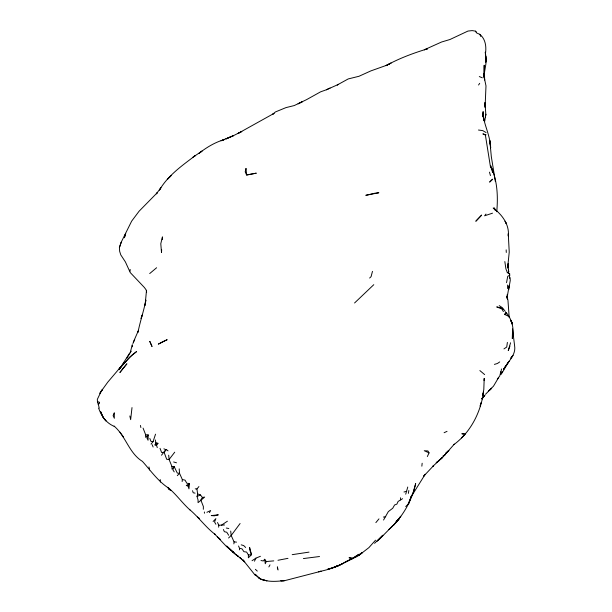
<?xml version="1.0" encoding="UTF-8"?>
<svg xmlns="http://www.w3.org/2000/svg" width="612" height="612" viewBox="0 0 612 612"><rect width="100%" height="100%" fill="white"/><g stroke="black" fill="none" stroke-linecap="round" stroke-linejoin="round"><path stroke-width="0.92" d="M509.215 317.628L507.945 300.148L507.057 296.545L507.348 298.863L507.363 294.341L507.21 297.034L509.176 285.536L508.924 289.285M507.562 288.512L507.608 284.985M483.029 115.454L483.105 111.728L483.029 115.454L484.107 120.602L482.73 113.342C484.191 125.169 490.311 135.925 490.663 147.905L489.822 140.553L491.314 156.611L495.36 181.496M248.395 554.985L248.357 557.807L251.509 554.702L249.581 547.373L249.994 550.632L251.509 554.702L248.395 554.985L246.613 552.07L243.897 551.672L242.015 548.849L239.537 548.337L238.558 546.011M496.76 211.721C498.076 196.674 497.495 181.397 491.283 167.39L492.561 170.939M203.314 509.314L203.391 506.583L200.79 499.928L202.434 497.457L204.691 497.066L198.074 502.659L198.058 500.012L197.056 496.47L197.622 493.915L196.934 488.965L198.915 486.571M130.111 271.116L130.157 269.418M146.49 290.432L145.09 305.289L145.863 300.117C143.835 310.965 140.102 321.361 138.021 332.217L138.511 330.358L133.286 342.23M145.671 434.788L145.564 437.335L148.188 434.903L148.05 440.242L146.895 437.84L148.188 434.903L145.671 434.788L143.086 428.132M485.492 53.512C486.471 46.558 485.561 38.992 479.762 34.303L476.733 33.01L475.447 31.143L472.204 30.6L467.973 31.059L449.95 39.512L441.573 42.006L424.3 49.786L427.612 48.799C413.284 53.114 399.123 58.408 385.981 65.637L391.045 63.097L386.669 65.27L370.918 70.877L358.969 76.286L348.205 78.94L337.227 84.984L338.566 84.326L326.357 89.78L330.044 88.051M483.794 76.018L484.184 65.224L484.666 80.027L483.763 75.062L485.989 85.917L485.079 107.36L484.903 102.808M161.667 249.742L161.507 252.496L160.788 243.721L162.44 236.882L162.272 239.636M239.445 549.859L239.537 548.337M218.645 527.2L218.775 525.241L217.528 522.51M482.769 116.708L483.059 113.098M484.031 380.549L484.207 378.377L483.801 389.576L482.654 395.245L483.549 392.101C480.604 412.58 470.628 432.233 453.813 444.664L454.303 444.144L441.68 458.48L438.865 460.507L442.491 457.294L432.715 466.466L433.64 465.602L423.611 476.243L425.202 474.254L410.958 497.105L413.054 493.104L415.67 483.587C411.692 501.282 402.298 517.607 388.758 529.655L392.476 525.991L379.777 538.881L377.061 541.115L382.844 535.24L374.582 543.318M233.883 543.884L234.052 541.865L231.183 535.485L230.693 531.078M182.139 481.567L182.338 479.556L179.553 473.367L179.201 468.868M421.852 466.183L422.158 463.238M483.924 75.551L484.161 73.364L483.748 76.959L485.913 63.801L485.913 56.342M509.505 278.338L509.666 273.748L507.279 272.485L505.933 268.89L504.831 261.569M132.008 407.577L130.647 419.648L129.836 415.969M507.608 267.957L508.151 263.734L507.968 267.176L507.96 264.246L508.756 272.088L508.297 270.221M507.639 267.819L509.23 252.09L508.266 233.639L508.312 236.064C509.574 224.497 501.947 214.483 493.18 208.011L495.552 210.176M506.537 282.69L507.731 276.333L509.857 275.094M507.386 342.391L506.728 347.027L503.951 348.901M408.365 493.394L408.847 490.51M484.735 121.26L485.806 114.291L485.025 102.518M509.077 287.12L510.247 280.533L510.148 277.596M132.307 344.571L130.218 352.742M500.601 374.047L501.488 368.975M509.926 346.132L508.258 350.569L510.576 342.781M405.718 494.205L407.76 487.03M500.846 371.583L499.774 375.929L497.304 379.126M372.471 271.353L371.086 276.647L369.633 278.047M480.183 405.97L480.887 402.872L480.244 406.016M509.666 273.748L507.279 272.485M146.635 292.299L146.184 289.973L144.409 287.518L130.257 272.577L125.414 261.951L120.771 254.86L119.646 251.295L119.401 247.608L121.168 242.275L131.641 221.162L139.1 211.209L157.361 192.619L156.305 193.866L160.918 187.716L159.464 190.072C167.933 175.483 182.147 165.554 195.343 155.57L192.696 157.353M151.019 444.067L153.084 441.627L155.525 434.168M119.401 247.608L121.168 242.275L121.597 242.75M130.402 352.734L131.029 351.127L127.013 358.035M408.02 504.426L411.096 496.791L408.747 503.707L405.71 506.529M157.284 447.655L156.534 445.345L155.012 444.962L155.876 442.851L155.318 439.944M264.682 559.269L266.266 561.533L265.271 563.759L264.682 559.269L263.313 560.974L260.995 560.516M132.903 343.562L134.739 339.522M97.92 401.709L99.534 402.359L98.433 404.739L99.213 408.105M427.329 456.552L429.058 452.888L427.941 450.96L424.269 450.723L429.058 452.888M254.447 561.196L255.931 558.144L260.429 556.285M498.711 377.375L493.517 386.126L485.645 394.159M501.205 374.33L509.062 361.225L506.705 364.683M129.231 353.728L120.663 367.368L124.022 363.008L107.758 382.171L101.217 391.236L97.331 399.361L97.515 403.216M383.548 520.032L388.329 511.617L392.759 508.22L394.579 504.977L396.882 504.12L398.114 501.442L402.581 498.681M268.859 566.926L270.014 564.861M188.022 485.936L186.262 485.546L189.422 483.495L188.955 488.85L188.022 485.936L189.422 483.495L186.874 483.281L185.023 480.122L182.338 479.556M209.434 512.642L210.681 510.507L206.879 512.321M504.571 314.476L505.719 312.502L506.476 313.688L504.571 314.476L507.952 315.838L507.272 315.708M119.394 369.143L120.304 367.628L119.241 369.327M161.522 455.229L165.737 449.675L163.894 448.81M478.561 85.007L479.693 83.324M156.534 445.345L157.957 443.272L155.876 442.851M98.05 404.448L99.534 402.359M506.629 364.63C510.706 359.114 515.908 353.285 514.615 345.826L512.527 328.919M503.431 369.418L506.124 365.326L503.462 369.48M240.095 523.512L231.183 535.485L228.582 537.994M485.14 394.985L481.812 398.695L484.344 395.65L482.042 399.123M174.726 452.184L169.096 459.497L166.686 459.298L164.115 452.314L166.395 449.591L168.04 450.876M485.974 214.07L484.589 215.814L492.507 213.175M375.86 522.617L378.973 518.869M375.561 540.167L368.891 547.633L360.59 554.051L357.691 555.665L361.99 553.003L357.156 556.484L344.632 562.336M501.871 372.524L502.429 371.92M213.098 521.485L215.875 518.655L214.56 521.998L215.883 524.27M465.265 434.13L461.578 437.886L464.133 435.339M177.281 475.669L179.553 473.367L177.273 473.022L174.19 466.619L171.926 466.466L169.096 459.497L168.69 455.183M489.439 390.349L491.666 388.199L488.43 391.129M354.562 302.986L373.787 284.679M149.695 273.564L156.611 267.742M199.229 153.138C206.642 147.393 214.942 142.321 224.069 139.697L221.039 140.745L233.256 135.757L241.839 131.458L237.969 133.462L274.069 113.373L272.761 114.199L275.377 111.973L285.942 107.628L294.265 105.555L306.597 99.626L320.581 91.846L326.418 89.75M199.221 153.199L202.021 151.088L193.981 156.496M499.721 361.922L497.403 363.505L494.397 364.385M436.968 462.037L439.102 460.591L436.172 462.756M443.057 456.078L445.131 454.685L443.065 456.101M218.775 525.241L221.529 525.119L227.396 521.217M252.037 560.722L255.931 558.144M351.196 559.399L358.907 554.288C349.207 560.638 338.834 566.391 327.55 569.336L338.199 565.901L343.737 562.963C336.11 567.531 327.183 569.848 318.584 571.784L321.086 571.233L284.213 580.788L280.839 580.765L284.243 580.65C274.681 581.622 261.722 582.938 255.173 574.255M155.012 444.962L157.957 443.272M345.436 561.915L352.749 558.358L349.192 557.807L352.749 558.358M444.098 432.722L447.035 431.345M197.056 496.47L200.422 494.924L202.434 497.457M485.392 135.107L486.119 134.785L482.876 133.867L485.392 135.107L490.61 167.803M403.974 491.987L406.735 491.321M287.984 558.343L277.97 560.271M292.207 554.663L309.029 552.123M383.387 517.063L385.705 516.689M319.533 556.522L303.407 558.557M165.737 449.675L166.395 449.591M273.763 560.883L266.266 561.533M164.115 452.314L161.614 452.498L160.015 448.336M221.529 525.119L224.535 524.966M153.084 441.627L151.049 441.512L149.81 438.452M195.236 488.835L196.934 488.965M234.052 541.865L236.546 542.125M478.469 130.027L482.715 130.608L486.043 132.521M226.279 528.034L228.796 528.508M195.075 493.134L193.216 492.775L192.52 490.702M262.716 579.824L266.954 580.78L260.483 579.273L255.801 574.852M173.647 461.968L176.501 462.794M241.22 544.848L243.706 545.583L245.664 547.488M197.622 493.915L200.422 494.924M167.795 487.305L169.287 489.661L170.847 490.296M479.295 76.554L482.317 77.808M258.593 577.973L259.786 578.508M98.654 408.166C101.454 416.305 106.442 423.359 114.681 426.533L114.146 426.159C125.873 436.104 128.933 453.14 142.42 461.379C150.927 470.888 158.386 481.774 169.486 488.69M499.231 305.625L502.368 307.698L505.313 311.462M255.258 575.311L242.918 559.85L244.731 561.885L236.377 554.885M189.376 509.368C198.548 517.002 205.448 527.016 215.034 534.337L214.391 533.733L226.539 546.562L233.18 552.146L226.677 546.034L235.788 554.464M236.469 554.985L238.32 556.354L235.521 554.526L232.384 551.389L234.442 553.416M199.527 518.593L197.531 517.048L199.512 518.708M240.179 557.792L239.499 557.264L241.518 558.855M220.374 539.386L217.459 536.976L219.387 538.583M479.862 370.566L484.643 374.582M255.38 569.313L257.292 571.088M189.98 509.934C182.131 502.949 176.21 494.221 168.025 487.573L169.287 489.661M475.447 31.143L476.251 32.038M495.682 210.161L494.221 207.881L494.909 209.939M119.975 432.156L123.44 437.09L122.377 435.568M174.236 471.913L172.89 469.855L174.19 466.619L171.995 469.136L171.926 466.466M506.132 312.48C512.321 319.801 514.386 329.233 512.282 338.512L512.573 329.837M228.689 535.271L226.777 532.249L224.382 531.698L223.372 529.51M502.215 309.634L503.431 311.584M506.178 223.441L505.099 221.192L506.269 223.61M479.762 34.303L480.787 36.491M152.105 444.618L153.122 447.02M490.893 165.875L492.01 169.447M489.485 172.133L490.434 175.59M491.26 167.191L492.584 172.592M140.4 425.432L140.898 427.551M278.085 569.994L277.397 566.85L277.511 568.984M148.968 466.941L149.565 469.939M486.035 57.605L485.293 52.158L485.721 58.385M490.013 142.129L490.556 145.771M507.011 296.116L507.348 298.863M132.253 345.505L132.383 346.82M160.206 479.563L160.443 482.08M204.385 511.984L204.446 513.231M506.17 249.872L506.285 252.465M400.554 497.763L400.569 499.889M486.234 58.645L485.913 62.041L486.234 58.645M485.806 114.291L485.362 117.382L485.806 114.291M246.001 168.507L245.205 171.819L246.613 175.001L256.168 173.188L246.613 175.001L246.001 168.507M141.395 317.421L141.104 318.577L142.106 315.096L141.395 317.421M125.116 235.146L124.412 237.754L125.69 233.325L125.116 235.146M114.245 412.978L113.105 415.64L114.345 418.271L114.245 412.978M100.559 391.94L99.894 393.348L102.602 389.316L100.559 391.94M400.715 516.329L397.196 521.294L393.271 525.509L400.715 516.329M512.887 355.534L510.882 358.058L512.887 355.534M123.372 368.072L119.875 372.494L126.906 363.788L123.372 368.072M481.583 215.156L475.914 221.131L481.583 215.156M123.395 364.056L119.003 369.212L129.576 357.247L136.621 351.548L132.337 354.815L123.395 364.056M448.826 450.424L445.827 453.194L448.826 450.424M492.545 179.247L489.745 181.994L492.545 179.247M169.799 176.883L167.321 179.362L171.306 175.399L169.799 176.883M361.944 552.651L358.318 555.635L361.944 552.651M398.871 519.221L396.186 521.432L398.871 519.221M299.26 103.176L298.082 103.841L302.405 101.646L299.26 103.176M162.624 341.794L158.317 344.143L167.183 339.691L162.624 341.794M338.298 565.335L333.854 567.423L338.298 565.335M229.026 137.57L225.897 138.955L233.256 135.757L229.026 137.57M218.147 514.868L214.361 515.801L211.255 515.587L218.147 514.868M374.506 193.323L365.808 195.312L378.859 192.742L374.506 193.323M464.439 433.984L461.999 433.793L464.439 433.984M500.7 307.798L496.73 306.918L503.202 309.496L500.7 307.798M105.884 420.827L103.344 417.744L100.697 411.799L103.344 417.744L105.884 420.827M511.953 322.356L510.553 320.267L512.099 322.96L511.953 322.356M151.983 346.407L149.802 341.404L151.983 346.407M511.647 322.233L511.295 321.208L512.145 324.023L511.647 322.233"/></g></svg>
